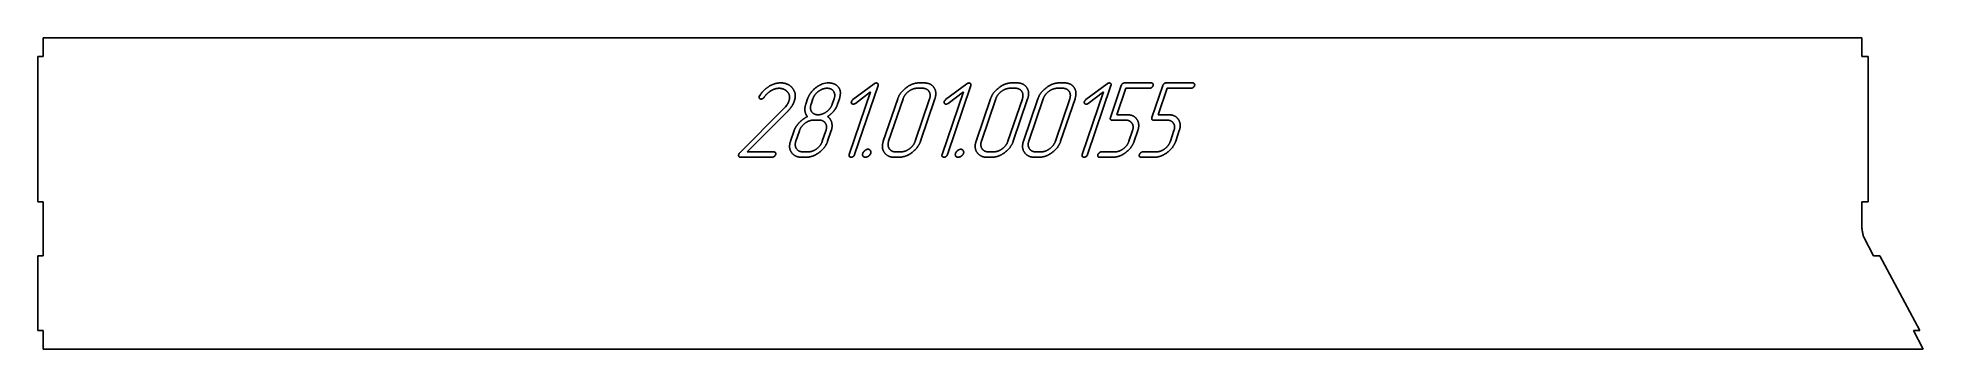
# Model space of a CAD drawing. Header units: millimetres. Extents: x 94 to 600, y 93 to 176.
import ezdxf

# ---------------------------------------------------------------- set-up
doc = ezdxf.new("R2010")
doc.units = ezdxf.units.MM
doc.linetypes.add('K5LT_BASIC', pattern=[0])
doc.layers.add('Engraving', color=7, linetype='Continuous')

msp = doc.modelspace()

# ---------------------------------------------------------------- linework, layer by layer
at = {"color": 150, "linetype": 'K5LT_BASIC', "lineweight": 25, "true_color": 0x0080ff}
for p, q in [((95.77, 171.1), (95.77, 176.1)), ((95.77, 176.1), (581.62, 176.1)), ((583.22, 176.1), (581.62, 176.1)), ((583.22, 171.1), (583.22, 176.1)), ((94.27, 171.1), (95.77, 171.1)), ((94.27, 132.1), (94.27, 171.1)), ((583.22, 171.1), (584.92, 171.1)), ((584.92, 132.1), (584.92, 171.1)), ((94.27, 132.1), (95.77, 132.1)), ((95.77, 126.1), (95.77, 132.1)), ((583.22, 126.1), (583.22, 132.1)), ((583.22, 132.1), (584.92, 132.1)), ((95.77, 122.65), (95.77, 126.1)), ((95.77, 117.65), (95.77, 122.65)), ((586.41, 117.65), (583.75, 122.65)), ((95.77, 117.65), (94.27, 117.65)), ((94.27, 117.65), (94.27, 97.65)), ((588.11, 117.65), (586.41, 117.65)), ((598.76, 97.65), (588.11, 117.65)), ((94.27, 97.65), (95.77, 97.65)), ((95.77, 92.65), (95.77, 97.65)), ((599.73, 92.65), (597.06, 97.65)), ((597.06, 97.65), (598.76, 97.65)), ((599.73, 92.65), (95.77, 92.65))]:
    msp.add_line(p, q, dxfattribs=at)
msp.add_open_spline([(583.75, 122.65), (583.72, 122.79), (583.65, 123.08), (583.55, 123.51), (583.45, 123.94), (583.37, 124.38), (583.31, 124.81), (583.26, 125.24), (583.23, 125.67), (583.22, 125.96), (583.22, 126.1)], degree=3, dxfattribs=at)
at = {"layer": 'Engraving', "color": 150, "linetype": 'K5LT_BASIC', "lineweight": 25, "true_color": 0x0080ff}
for p, q in [((304.6, 163.71), (305.43, 163.93)), ((305.43, 163.93), (305.91, 164)), ((305.91, 164), (306.35, 164)), ((312.79, 159.52), (318.49, 163.78)), ((319.53, 163.29), (313.25, 144.81)), ((330.04, 162.57), (331.46, 162.57)), ((330.52, 164), (331.94, 164)), ((337.66, 159.52), (343.36, 163.78)), ((344.4, 163.29), (338.12, 144.81)), ((354.91, 162.57), (356.33, 162.57)), ((355.39, 164), (356.81, 164)), ((367.61, 162.57), (369.03, 162.57)), ((368.09, 164), (369.51, 164)), ((375.24, 159.52), (380.94, 163.78)), ((381.97, 163.29), (375.7, 144.81)), ((381.85, 154.74), (384.75, 163.29)), ((385.93, 162.57), (383.52, 155.46)), ((385.7, 164), (392.81, 164)), ((392.33, 162.57), (385.93, 162.57)), ((392.96, 154.74), (395.87, 163.29)), ((397.05, 162.57), (394.63, 155.46)), ((396.82, 164), (403.92, 164)), ((403.44, 162.57), (397.05, 162.57)), ((282.42, 145.21), (294.23, 157.02)), ((287.7, 160.37), (287.83, 160.63)), ((294.23, 157.02), (294.72, 157.57)), ((294.72, 157.57), (295.1, 158.07)), ((300.16, 158.31), (300.66, 159.76)), ((301.58, 158.3), (302.07, 159.75)), ((307.76, 159.75), (307.26, 158.3)), ((309.18, 159.75), (308.69, 158.3)), ((309.33, 160.19), (309.18, 159.75)), ((309.41, 160.64), (309.33, 160.19)), ((309.46, 161.4), (309.41, 160.64)), ((311.83, 144.81), (317.53, 161.58)), ((317.53, 161.58), (313.45, 158.53)), ((320.94, 148.37), (324.81, 159.73)), ((322.37, 148.37), (326.23, 159.73)), ((333.35, 159.73), (329.49, 148.37)), ((334.77, 159.73), (330.91, 148.37)), ((336.7, 144.81), (342.4, 161.58)), ((342.4, 161.58), (338.32, 158.53)), ((345.82, 148.37), (349.68, 159.73)), ((347.24, 148.37), (351.1, 159.73)), ((358.22, 159.73), (354.36, 148.37)), ((359.64, 159.73), (355.78, 148.37)), ((358.52, 148.37), (362.38, 159.73)), ((359.94, 148.37), (363.8, 159.73)), ((370.92, 159.73), (367.06, 148.37)), ((372.34, 159.73), (368.48, 148.37)), ((374.27, 144.81), (379.97, 161.58)), ((379.97, 161.58), (375.89, 158.53)), ((295.16, 156.22), (284.46, 145.53)), ((302.27, 154.04), (303.69, 154.04)), ((385.88, 154.03), (382.32, 154.03)), ((383.52, 155.46), (386.37, 155.46)), ((397, 154.03), (393.43, 154.03)), ((394.63, 155.46), (397.48, 155.46)), ((296.07, 148.36), (297.04, 151.21)), ((297.5, 148.37), (298.46, 151.2)), ((305.56, 151.2), (304.6, 148.37)), ((306.99, 151.21), (306.02, 148.37)), ((386.78, 148.37), (387.75, 151.21)), ((389.17, 151.21), (388.21, 148.37)), ((397.9, 148.37), (398.86, 151.21)), ((400.29, 151.21), (399.32, 148.37)), ((291.14, 144.1), (282.64, 144.1)), ((284.46, 145.53), (291.62, 145.53)), ((300.31, 144.1), (298.89, 144.1)), ((300.79, 145.53), (299.37, 145.53)), ((325.18, 144.1), (323.76, 144.1)), ((325.66, 145.53), (324.24, 145.53)), ((350.05, 144.1), (348.63, 144.1)), ((350.54, 145.53), (349.11, 145.53)), ((362.75, 144.1), (361.33, 144.1)), ((363.24, 145.53), (361.81, 145.53)), ((382.51, 144.1), (378.94, 144.1)), ((379.43, 145.53), (382.99, 145.53)), ((393.62, 144.1), (390.06, 144.1)), ((390.54, 145.53), (394.1, 145.53))]:
    msp.add_line(p, q, dxfattribs=at)
for points in [[(290.57, 163.23), (289.01, 162.36), (287.83, 160.63)], [(289, 160.15), (289.97, 161.47), (291.01, 162.01)], [(293.44, 164.01), (291.96, 164.01), (290.57, 163.23)], [(291.01, 162.01), (292.04, 162.56), (293.02, 162.56)], [(293.02, 162.56), (293.73, 162.56), (294.33, 162.28)], [(296.6, 162.62), (295.47, 164.01), (293.44, 164.01)], [(294.33, 162.28), (294.93, 162), (295.29, 161.55)], [(297.09, 159.12), (297.78, 161.15), (296.6, 162.62)], [(302.92, 162.77), (301.21, 161.4), (300.66, 159.76)], [(303.6, 161.76), (302.48, 160.94), (302.07, 159.75)], [(304.6, 163.71), (303.76, 163.4), (302.92, 162.77)], [(305.89, 162.57), (304.71, 162.57), (303.6, 161.76)], [(307.61, 161.75), (307.07, 162.57), (305.89, 162.57)], [(308.98, 162.76), (308.11, 164), (306.35, 164)], [(307.76, 159.75), (308.16, 160.93), (307.61, 161.75)], [(309.46, 161.4), (309.4, 162.17), (308.98, 162.76)], [(319.04, 163.98), (318.76, 163.98), (318.49, 163.78)], [(319.48, 163.79), (319.33, 163.98), (319.04, 163.98)], [(319.53, 163.29), (319.64, 163.6), (319.48, 163.79)], [(327.06, 162.72), (325.39, 161.44), (324.81, 159.73)], [(330.52, 164), (328.73, 164), (327.06, 162.72)], [(330.04, 162.57), (328.86, 162.57), (327.75, 161.74)], [(333.19, 161.74), (332.64, 162.57), (331.46, 162.57)], [(334.53, 162.75), (333.69, 164), (331.94, 164)], [(334.77, 159.73), (335.38, 161.51), (334.53, 162.75)], [(343.92, 163.98), (343.63, 163.98), (343.36, 163.78)], [(344.36, 163.79), (344.2, 163.98), (343.92, 163.98)], [(344.4, 163.29), (344.51, 163.6), (344.36, 163.79)], [(351.93, 162.72), (350.26, 161.44), (349.68, 159.73)], [(355.39, 164), (353.6, 164), (351.93, 162.72)], [(354.91, 162.57), (353.73, 162.57), (352.62, 161.74)], [(358.06, 161.74), (357.51, 162.57), (356.33, 162.57)], [(359.4, 162.75), (358.56, 164), (356.81, 164)], [(359.64, 159.73), (360.25, 161.51), (359.4, 162.75)], [(364.63, 162.72), (362.96, 161.44), (362.38, 159.73)], [(368.09, 164), (366.3, 164), (364.63, 162.72)], [(367.61, 162.57), (366.43, 162.57), (365.32, 161.74)], [(370.76, 161.74), (370.21, 162.57), (369.03, 162.57)], [(372.1, 162.75), (371.26, 164), (369.51, 164)], [(372.34, 159.73), (372.95, 161.51), (372.1, 162.75)], [(381.49, 163.98), (381.2, 163.98), (380.94, 163.78)], [(381.93, 163.79), (381.77, 163.98), (381.49, 163.98)], [(381.97, 163.29), (382.08, 163.6), (381.93, 163.79)], [(385.7, 164), (384.99, 164), (384.75, 163.29)], [(392.33, 162.57), (392.67, 162.57), (392.93, 162.8)], [(393.21, 163.77), (393.06, 164), (392.81, 164)], [(392.93, 162.8), (393.19, 163.03), (393.28, 163.29)], [(393.28, 163.29), (393.36, 163.54), (393.21, 163.77)], [(396.82, 164), (396.11, 164), (395.87, 163.29)], [(403.44, 162.57), (403.78, 162.57), (404.04, 162.8)], [(404.33, 163.77), (404.18, 164), (403.92, 164)], [(404.04, 162.8), (404.3, 163.03), (404.39, 163.29)], [(404.39, 163.29), (404.48, 163.54), (404.33, 163.77)], [(287.7, 160.37), (287.59, 160.06), (287.75, 159.87)], [(287.75, 159.87), (287.9, 159.68), (288.2, 159.68)], [(288.2, 159.68), (288.46, 159.72), (288.64, 159.8)], [(288.64, 159.8), (288.84, 159.92), (289, 160.15)], [(295.63, 159.12), (295.44, 158.58), (295.1, 158.07)], [(295.16, 156.22), (295.98, 157.09), (296.42, 157.76)], [(295.29, 161.55), (296.12, 160.56), (295.63, 159.12)], [(296.42, 157.76), (296.86, 158.43), (297.09, 159.12)], [(300.16, 158.31), (299.82, 157.29), (299.95, 156.44)], [(301.58, 158.3), (301.18, 157.12), (301.72, 156.29)], [(305.73, 156.28), (306.85, 157.09), (307.26, 158.3)], [(307.67, 156.46), (308.34, 157.26), (308.69, 158.3)], [(312.42, 159.04), (312.31, 158.74), (312.46, 158.53)], [(312.79, 159.52), (312.45, 159.15), (312.42, 159.04)], [(312.46, 158.53), (312.6, 158.31), (312.89, 158.31)], [(312.89, 158.31), (313.16, 158.31), (313.45, 158.53)], [(327.75, 161.74), (326.63, 160.91), (326.23, 159.73)], [(333.35, 159.73), (333.74, 160.9), (333.19, 161.74)], [(337.29, 159.04), (337.19, 158.74), (337.33, 158.53)], [(337.66, 159.52), (337.33, 159.15), (337.29, 159.04)], [(337.33, 158.53), (337.47, 158.31), (337.77, 158.31)], [(337.77, 158.31), (338.04, 158.31), (338.32, 158.53)], [(352.62, 161.74), (351.5, 160.91), (351.1, 159.73)], [(358.22, 159.73), (358.62, 160.9), (358.06, 161.74)], [(365.32, 161.74), (364.2, 160.91), (363.8, 159.73)], [(370.92, 159.73), (371.32, 160.9), (370.76, 161.74)], [(374.86, 159.04), (374.76, 158.74), (374.9, 158.53)], [(375.24, 159.52), (374.9, 159.15), (374.86, 159.04)], [(374.9, 158.53), (375.04, 158.31), (375.34, 158.31)], [(375.34, 158.31), (375.61, 158.31), (375.89, 158.53)], [(298.35, 153.29), (297.41, 152.3), (297.04, 151.21)], [(300.61, 154.98), (299.28, 154.29), (298.35, 153.29)], [(299.98, 153.21), (298.86, 152.38), (298.46, 151.2)], [(299.95, 156.44), (300.09, 155.58), (300.61, 154.98)], [(302.27, 154.04), (301.09, 154.04), (299.98, 153.21)], [(301.72, 156.29), (302.27, 155.47), (303.45, 155.47)], [(303.45, 155.47), (304.6, 155.47), (305.73, 156.28)], [(305.43, 153.21), (304.9, 154.04), (303.69, 154.04)], [(305.56, 151.2), (305.96, 152.38), (305.43, 153.21)], [(305.99, 154.99), (307.01, 155.66), (307.67, 156.46)], [(307.09, 153.46), (306.79, 154.52), (305.99, 154.99)], [(306.99, 151.21), (307.39, 152.4), (307.09, 153.46)], [(381.85, 154.74), (381.61, 154.03), (382.32, 154.03)], [(385.88, 154.03), (387.06, 154.03), (387.61, 153.21)], [(388.94, 154.21), (388.12, 155.46), (386.37, 155.46)], [(387.61, 153.21), (388.15, 152.39), (387.75, 151.21)], [(389.17, 151.21), (389.77, 152.96), (388.94, 154.21)], [(392.96, 154.74), (392.72, 154.03), (393.43, 154.03)], [(397, 154.03), (398.17, 154.03), (398.72, 153.21)], [(400.05, 154.21), (399.23, 155.46), (397.48, 155.46)], [(398.72, 153.21), (399.26, 152.39), (398.86, 151.21)], [(400.29, 151.21), (400.88, 152.96), (400.05, 154.21)], [(296.07, 148.36), (295.46, 146.57), (296.36, 145.34)], [(297.5, 148.37), (297.11, 147.21), (297.68, 146.37)], [(303.09, 146.35), (304.19, 147.17), (304.6, 148.37)], [(303.75, 145.35), (305.42, 146.59), (306.02, 148.37)], [(320.94, 148.37), (320.34, 146.57), (321.23, 145.34)], [(322.37, 148.37), (321.98, 147.22), (322.55, 146.37)], [(327.94, 146.34), (329.07, 147.14), (329.49, 148.37)], [(328.64, 145.36), (330.31, 146.62), (330.91, 148.37)], [(345.82, 148.37), (345.21, 146.57), (346.1, 145.34)], [(347.24, 148.37), (346.85, 147.22), (347.42, 146.37)], [(352.81, 146.34), (353.94, 147.14), (354.36, 148.37)], [(353.51, 145.36), (355.19, 146.62), (355.78, 148.37)], [(358.52, 148.37), (357.91, 146.57), (358.8, 145.34)], [(359.94, 148.37), (359.55, 147.22), (360.12, 146.37)], [(365.51, 146.34), (366.64, 147.14), (367.06, 148.37)], [(366.21, 145.36), (367.89, 146.62), (368.48, 148.37)], [(386.78, 148.37), (386.38, 147.17), (385.27, 146.35)], [(385.93, 145.36), (387.61, 146.62), (388.21, 148.37)], [(397.9, 148.37), (397.49, 147.17), (396.39, 146.35)], [(397.05, 145.36), (398.73, 146.62), (399.32, 148.37)], [(282.2, 144.87), (282.1, 144.57), (282.22, 144.33)], [(282.42, 145.21), (282.27, 145.07), (282.2, 144.87)], [(282.22, 144.33), (282.38, 144.1), (282.64, 144.1)], [(291.14, 144.1), (291.48, 144.1), (291.74, 144.33)], [(292.03, 145.3), (291.88, 145.53), (291.62, 145.53)], [(291.74, 144.33), (292, 144.56), (292.09, 144.81)], [(292.09, 144.81), (292.18, 145.07), (292.03, 145.3)], [(296.36, 145.34), (297.25, 144.1), (298.89, 144.1)], [(297.68, 146.37), (298.25, 145.53), (299.37, 145.53)], [(300.31, 144.1), (302.09, 144.1), (303.75, 145.35)], [(300.79, 145.53), (301.99, 145.53), (303.09, 146.35)], [(311.83, 144.81), (311.7, 144.44), (311.86, 144.27)], [(311.86, 144.27), (312.17, 144.1), (312.3, 144.1)], [(312.3, 144.1), (312.61, 144.1), (312.87, 144.27)], [(312.87, 144.27), (313.14, 144.47), (313.25, 144.81)], [(315.45, 145.17), (315.3, 144.74), (315.47, 144.4)], [(315.94, 145.82), (315.53, 145.41), (315.45, 145.17)], [(315.47, 144.4), (315.65, 144.1), (316.15, 144.1)], [(316.87, 146.23), (316.35, 146.23), (315.94, 145.82)], [(316.15, 144.1), (316.66, 144.1), (317.05, 144.44)], [(317.48, 145.89), (317.26, 146.23), (316.87, 146.23)], [(317.05, 144.44), (317.45, 144.78), (317.58, 145.17)], [(317.58, 145.17), (317.71, 145.55), (317.48, 145.89)], [(321.23, 145.34), (322.12, 144.1), (323.76, 144.1)], [(322.55, 146.37), (323.12, 145.53), (324.24, 145.53)], [(325.18, 144.1), (326.96, 144.1), (328.64, 145.36)], [(325.66, 145.53), (326.82, 145.53), (327.94, 146.34)], [(336.7, 144.81), (336.58, 144.44), (336.73, 144.27)], [(336.73, 144.27), (337.04, 144.1), (337.17, 144.1)], [(337.17, 144.1), (337.48, 144.1), (337.74, 144.27)], [(337.74, 144.27), (338.01, 144.47), (338.12, 144.81)], [(340.32, 145.17), (340.17, 144.74), (340.34, 144.4)], [(340.81, 145.82), (340.4, 145.41), (340.32, 145.17)], [(340.34, 144.4), (340.52, 144.1), (341.02, 144.1)], [(341.74, 146.23), (341.22, 146.23), (340.81, 145.82)], [(341.02, 144.1), (341.53, 144.1), (341.92, 144.44)], [(342.35, 145.89), (342.13, 146.23), (341.74, 146.23)], [(341.92, 144.44), (342.32, 144.78), (342.45, 145.17)], [(342.45, 145.17), (342.58, 145.55), (342.35, 145.89)], [(346.1, 145.34), (347, 144.1), (348.63, 144.1)], [(347.42, 146.37), (347.99, 145.53), (349.11, 145.53)], [(350.05, 144.1), (351.83, 144.1), (353.51, 145.36)], [(350.54, 145.53), (351.69, 145.53), (352.81, 146.34)], [(358.8, 145.34), (359.7, 144.1), (361.33, 144.1)], [(360.12, 146.37), (360.69, 145.53), (361.81, 145.53)], [(362.75, 144.1), (364.53, 144.1), (366.21, 145.36)], [(363.24, 145.53), (364.39, 145.53), (365.51, 146.34)], [(374.27, 144.81), (374.15, 144.44), (374.3, 144.27)], [(374.3, 144.27), (374.61, 144.1), (374.74, 144.1)], [(374.74, 144.1), (375.06, 144.1), (375.31, 144.27)], [(375.31, 144.27), (375.58, 144.47), (375.7, 144.81)], [(378.47, 144.81), (378.38, 144.53), (378.49, 144.3)], [(378.8, 145.25), (378.53, 144.97), (378.47, 144.81)], [(378.49, 144.3), (378.62, 144.1), (378.94, 144.1)], [(379.43, 145.53), (379.07, 145.53), (378.8, 145.25)], [(382.51, 144.1), (384.26, 144.1), (385.93, 145.36)], [(385.27, 146.35), (384.17, 145.53), (382.99, 145.53)], [(389.59, 144.81), (389.49, 144.53), (389.6, 144.3)], [(389.91, 145.25), (389.64, 144.97), (389.59, 144.81)], [(389.6, 144.3), (389.73, 144.1), (390.06, 144.1)], [(390.54, 145.53), (390.18, 145.53), (389.91, 145.25)], [(393.62, 144.1), (395.37, 144.1), (397.05, 145.36)], [(396.39, 146.35), (395.28, 145.53), (394.1, 145.53)]]:
    msp.add_open_spline(points, degree=2, dxfattribs=at)

doc.saveas('drawing.dxf')
